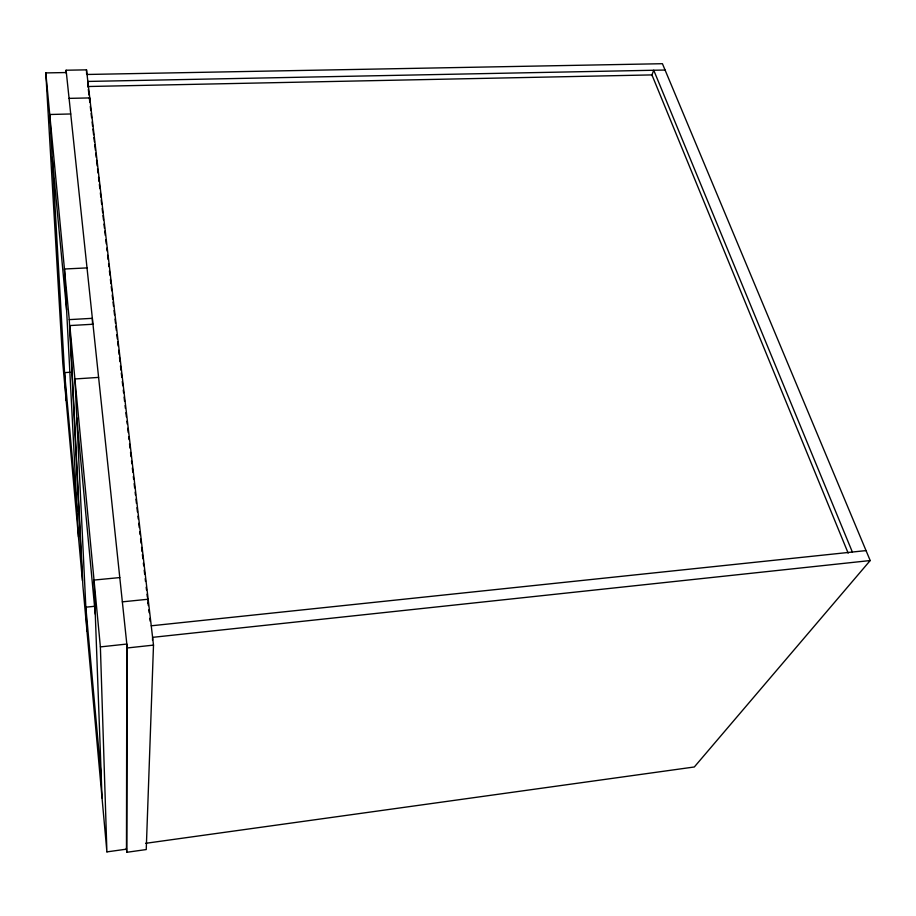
<?xml version="1.0" encoding="UTF-8"?>
<svg xmlns="http://www.w3.org/2000/svg" width="916" height="916" viewBox="0 0 916 916"><rect width="100%" height="100%" fill="white"/><g stroke="black" fill="none" stroke-linecap="round" stroke-linejoin="round"><path stroke-width="1.37" d="M126.774 852.292L127.232 647.967L66.101 70.223L86.505 69.856L153.499 645.116L146.239 849.556L126.774 852.292L126.374 848.17M148.037 603.507L148.163 599.236L122.355 601.846M152.503 640.215L152.594 637.353L870.2 560.546L662.428 63.708L87.043 74.471M651.688 75.57L653.738 70.246L852.361 552.039M870.2 560.546L694.317 766.978L145.587 843.327M106.909 851.891L126.477 849.155L126.82 644.051L100.382 646.902L106.909 851.891L82.875 585.713L69.822 325.569L92.985 324.241M127.232 647.967L153.499 645.116M151.255 625.8L866.044 550.596M95.115 606.243L85.829 607.182L101.298 777.65M119.79 577.572L94.027 580.068L102.042 798.008M70.177 372.251L64.555 372.617L77.127 511.139M98.607 377.403L74.906 378.961L86.986 631.216M66.353 72.536L45.8 72.914L69.261 319.627L92.356 318.321L92.527 324.012M87.02 267.907L64.452 269.006L78.478 536.936M70.738 113.973L49.75 114.5L66.158 400.59M69.078 98.378L89.768 97.92L89.883 102.191M665.062 70.028L87.844 81.444L88.005 87.146M87.993 86.516L651.94 74.906L848.17 553.161M88.325 89.344L88.978 95.024M89.31 97.852L89.802 102.111M90.295 106.371L90.787 110.618M91.119 113.458L91.611 117.706M92.115 121.965L92.608 126.225M92.94 129.053L93.592 134.732M93.924 137.56L94.417 141.82M94.749 144.659L95.413 150.327M95.733 153.167L96.237 157.415M96.558 160.254L97.222 165.933M97.554 168.762L98.046 173.021M98.539 177.269L99.031 181.528M99.363 184.368L99.855 188.616M100.359 192.875L100.852 197.123M101.184 199.963L101.676 204.222M102.168 208.47L102.661 212.73M102.993 215.569L103.485 219.817M103.977 224.076L104.47 228.324M104.802 231.164L105.294 235.423M105.798 239.671L106.29 243.931M106.783 248.179L107.115 251.018M107.607 255.278L108.099 259.526M108.592 263.785L108.924 266.625M109.416 270.873L109.92 275.132M110.412 279.38L110.905 283.639M111.237 286.479L111.729 290.727M112.221 294.986L112.714 299.234M113.046 302.074L113.538 306.333M114.042 310.581L114.534 314.841M115.027 319.089L115.519 323.348M115.851 326.188L116.343 330.436M116.836 334.695L117.328 338.943M117.66 341.783L118.153 346.042M118.656 350.29L119.149 354.549M119.481 357.377L119.973 361.637M120.465 365.896L120.958 370.144M121.29 372.984L121.782 377.232M122.275 381.491L122.778 385.75M123.271 389.998L123.603 392.838M124.095 397.086L124.587 401.345M125.08 405.605L125.412 408.433M125.904 412.692L126.397 416.94M126.9 421.2L127.221 424.039M127.725 428.287L128.217 432.547M128.709 436.806L129.042 439.634M129.534 443.894L130.026 448.142M130.519 452.401L131.011 456.66M131.515 460.908L131.835 463.748M132.339 467.996L132.831 472.255M133.324 476.515L133.656 479.343M134.148 483.602L134.641 487.85M135.133 492.11L135.465 494.949M135.957 499.197L136.461 503.457M136.953 507.704L137.446 511.964M137.938 516.223L138.27 519.051M138.763 523.311L139.255 527.559M139.759 531.818L140.079 534.658M140.583 538.906L141.075 543.165M141.568 547.413L142.06 551.672M142.392 554.512L142.885 558.76M143.377 563.019L143.709 565.859M144.201 570.107L144.694 574.366M145.197 578.614L145.518 581.454M146.182 587.122L146.514 589.961M147.007 594.221L147.339 597.049M147.991 602.728L148.323 605.568M148.816 609.816L149.148 612.655M149.812 618.323L150.144 621.163M69.822 325.569L100.382 646.902M52.212 157.438L66.582 309.803M76.761 417.765L95.287 614.201M45.8 72.914L62.78 363.091L82.417 580.618L69.261 319.627M66.101 70.223L66.227 73.074M86.505 69.856L86.619 74.127"/></g></svg>
